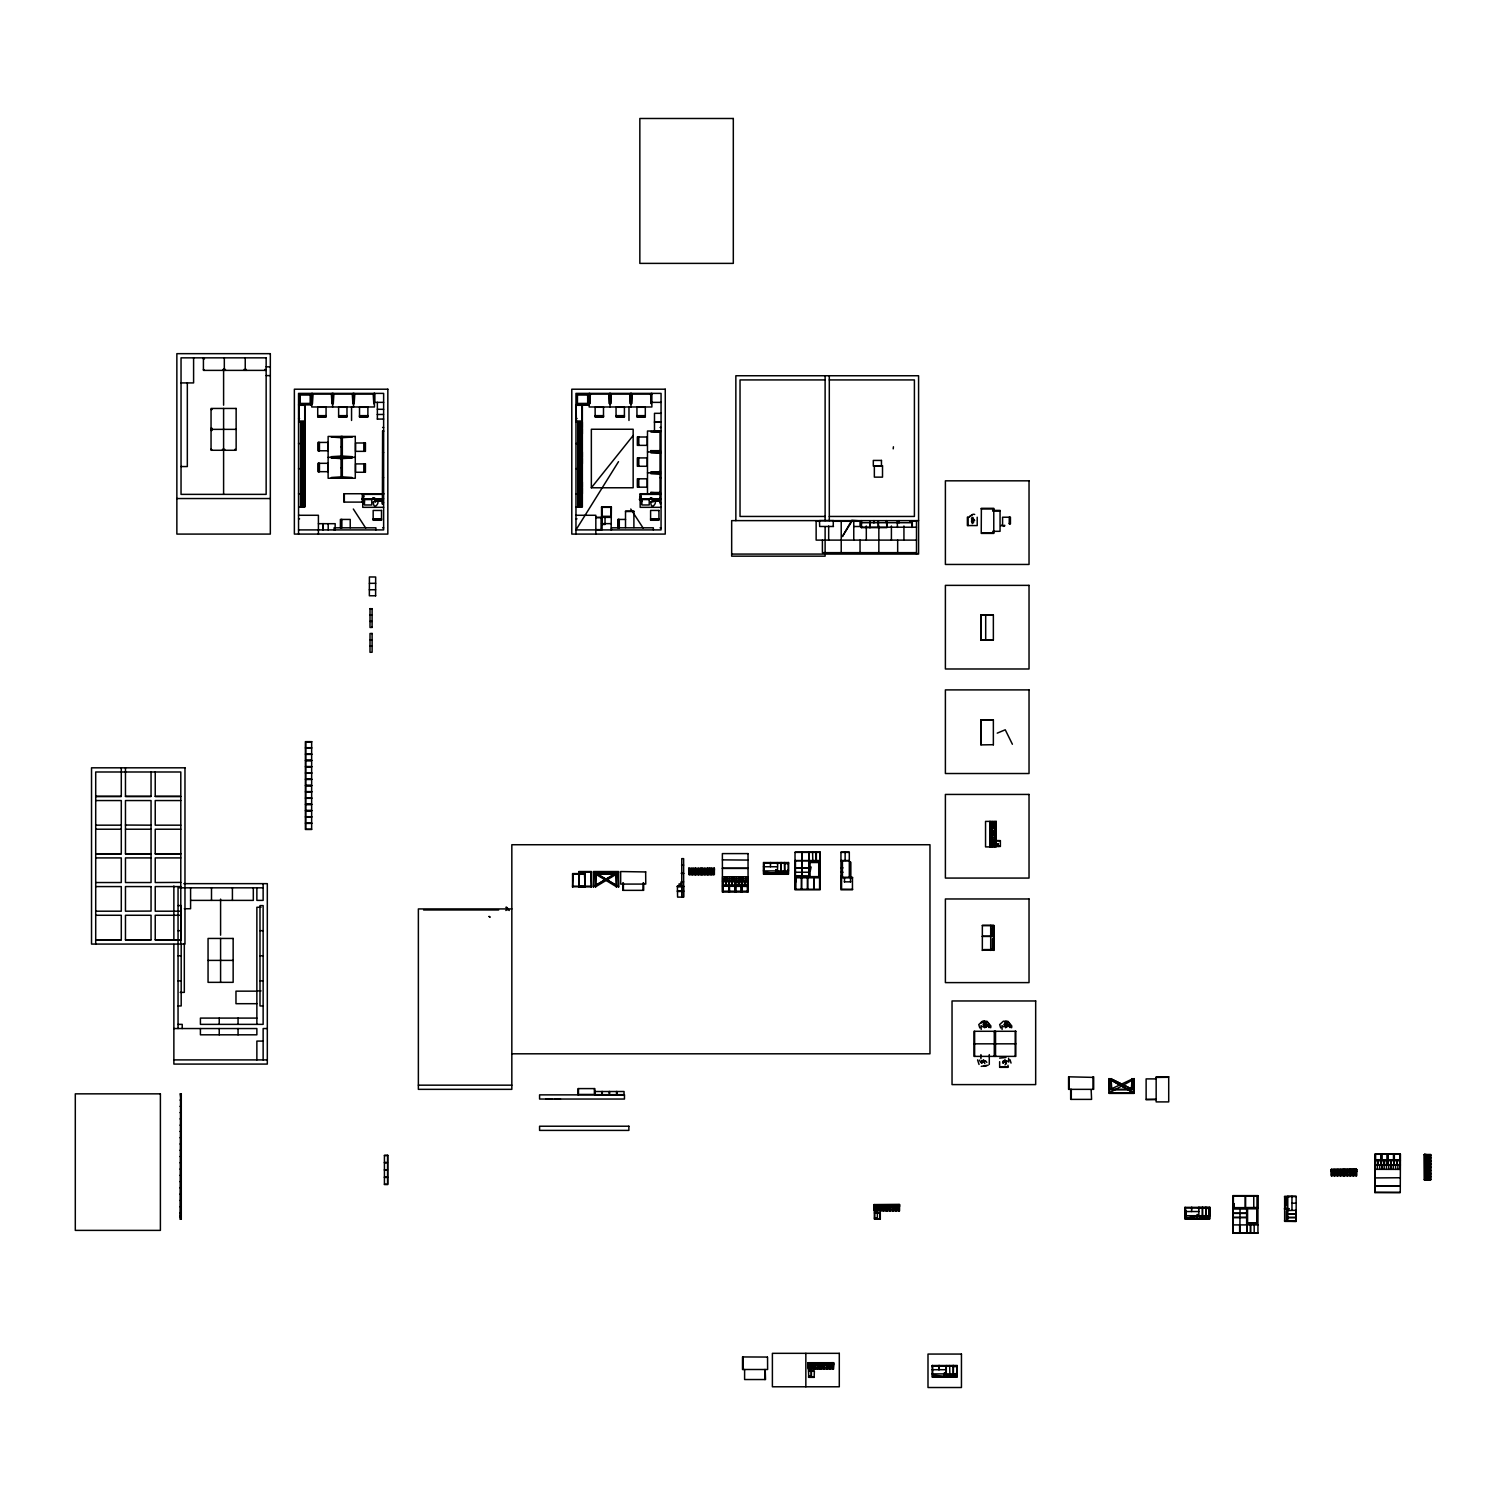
<?xml version="1.0" encoding="UTF-8"?>
<svg xmlns="http://www.w3.org/2000/svg" width="1506" height="1506" viewBox="0 0 1506 1506"><rect width="100%" height="100%" fill="white"/><g stroke="black" fill="none" stroke-linecap="round" stroke-linejoin="round"><path stroke-width="1.5" d="M1334.542 1175.508L1334.542 1169.447L1334.335 1175.715M688.731 868.341L688.863 874.61L714.371 874.61L714.371 868.322L688.731 868.341L688.731 870.223L714.315 870.43M714.371 870.223L714.315 868.341M899.327 1204.762L874.026 1204.762L899.534 1204.555L899.534 1206.438L874.195 1206.457L874.026 1204.574L899.534 1204.555L899.534 1210.824L874.026 1210.824L874.195 1204.574M1356.642 1169.447L1331.191 1169.654L1356.53 1169.447L1356.699 1171.329L1331.36 1171.329L1331.191 1169.447L1356.699 1169.447L1356.699 1175.715L1331.191 1175.715L1331.36 1169.447M1374.884 1192.545L1374.903 1154.085L1400.429 1154.123L1400.26 1192.601L1374.827 1192.545L1375.11 1165.155M1375.317 1164.74L1375.317 1160.354M1375.317 1159.94L1375.317 1154.085M1375.505 1164.533L1375.543 1154.085M1377.369 1169.353L1377.331 1165.155M1378.028 1164.533L1378.028 1160.561L1375.524 1160.542M1378.235 1164.533L1378.442 1160.354M1379.684 1169.353L1379.647 1165.173M1375.317 1159.714L1381.171 1159.733L1380.964 1154.085M1381.171 1160.354L1381.153 1164.552L1380.946 1160.561L1378.442 1160.561M1381.171 1159.733L1381.171 1154.085M1381.36 1164.552L1381.586 1160.354M1381.586 1154.085L1381.586 1159.733L1387.44 1159.752L1387.44 1154.104M1381.793 1159.733L1381.811 1154.085L1387.252 1154.311L1387.233 1159.752M1384.089 1164.552L1384.089 1160.561L1381.586 1160.561M1384.202 1169.353L1384.165 1165.173M1384.296 1164.552L1384.296 1160.373M1384.503 1164.552L1384.503 1160.373M1386.518 1169.371L1386.48 1165.173M1387.007 1164.552L1387.233 1160.373M1387.421 1164.759L1387.44 1160.373M1387.854 1164.759L1387.854 1160.373M1387.873 1154.104L1387.854 1159.959L1393.728 1159.752L1393.728 1154.123M1388.193 1164.552L1388.212 1160.373M1388.061 1159.752L1388.08 1154.104L1393.521 1154.311L1393.521 1159.752M1388.758 1169.371L1388.72 1165.192M1390.716 1164.571L1390.716 1160.58L1388.212 1160.58M1390.998 1169.371L1391.036 1165.192M1390.923 1164.571L1390.923 1160.373M1391.073 1169.371L1391.073 1165.192M1391.13 1164.571L1391.13 1160.392M1393.257 1169.371L1393.314 1165.192M1393.841 1164.571L1393.859 1160.392M1394.048 1164.571L1394.067 1160.392M1399.996 1159.771L1394.123 1159.771L1394.142 1154.123M1394.274 1164.571L1394.274 1160.392M1394.33 1159.771L1394.349 1154.123L1399.789 1154.33M1395.629 1169.39L1395.554 1165.192M1396.984 1164.571L1396.984 1160.392M1397.192 1164.571L1397.192 1160.392M1397.813 1169.39L1397.907 1165.211M1399.695 1164.59L1399.714 1160.599L1397.192 1160.599M1399.771 1159.771L1399.789 1154.123M1400.109 1165.211L1400.109 1169.39L1375.091 1169.334M1399.978 1164.797L1399.978 1160.392M1399.996 1154.123L1399.978 1159.978L1374.884 1159.921M1426.314 1154.65L1424.45 1154.481L1426.314 1154.65L1426.333 1179.819L1424.431 1179.989L1424.431 1154.481L1430.7 1154.481L1430.7 1179.989L1424.431 1179.989L1426.314 1179.819M298.659 507.164L300.541 507.183L300.541 421.812L298.659 421.586M582.351 404.888L582.351 506.957L576.083 507.164L577.965 507.183L577.965 421.812L576.101 421.586L582.351 421.605M692.214 874.384L692.214 868.529M984.83 1063.669L983.964 1060.732L981.724 1062.841L984.115 1061.278M1006.366 1063.669L1005.5 1060.732L1003.975 1062.464M977.563 1059.885L979.051 1064.46M990.722 1027.789L990.892 1025.963L987.032 1021.313L982.439 1021.219L978.768 1024.588L979.804 1027.939M1011.637 1027.789L1011.787 1025.963L1007.947 1021.313L1003.354 1021.219L999.664 1024.588L1000.699 1027.939M775.628 872.106L774.573 873.16L764.333 872.106M944.262 1375.091L943.208 1376.126L932.967 1375.091M1185.919 1210.692L1186.464 1217.921L1196.988 1216.923M1194.032 1217.13L1186.521 1217.733M377.046 500.105L378.27 500.425M380.397 499.71L379.964 501.31L375.126 500.011M382.148 501.686L382.468 500.463L373.394 498.034L373.055 499.239L382.204 501.479M654.47 500.105L655.694 500.425M657.84 499.71L657.407 501.31L652.55 500.011M659.572 501.686L659.892 500.463L650.818 498.034L650.479 499.239L659.628 501.479M375.559 502.157L374.768 499.314M652.983 502.157L652.192 499.314M645.622 871.955L620.66 871.541L620.66 884.078L645.754 884.078L645.66 871.673M767.552 1357.132L767.608 1369.5L742.514 1369.5L742.514 1356.944L767.345 1357.057M1068.94 1077.392L1069.204 1089.346M1093.337 1077.392L1068.582 1076.809L1068.582 1089.346L1093.676 1089.346L1093.676 1076.809M852.302 520.624L842.343 536.607L851.756 520.323L861.507 520.944M618.514 461.645L575.97 529.905L661.059 529.905L661.059 393.386L575.97 393.386L575.97 534.084M1109.753 1079.162L1133.886 1093.224M981.479 1063.123L983.907 1060.902M1003.015 1063.123L1005.424 1060.902L1006.385 1062.954L1005.029 1064.911M1111.786 1079.124L1131.872 1089.139L1111.71 1079.256M988.124 1022.932L984.435 1021.332L981.46 1022.047M1009.02 1022.932L1005.82 1021.275M1185.994 1210.184L1186.22 1217.827M591.35 487.775L591.35 429.248L633.16 429.248L633.16 487.775L591.35 487.775L633.16 435.516M765.199 1369.594L765.519 1379.534L744.604 1379.534L744.604 1369.5M987.258 1025.172L984.585 1027.732L988.331 1024.626L985.771 1026.659L987.842 1025.793L988.934 1027.563M1008.154 1025.172L1005.481 1027.732L1009.246 1024.626L1006.686 1026.659L1008.756 1025.793L1009.848 1027.563M981.027 1062.502L983.7 1059.942L981.197 1062.012M1002.563 1062.502L1005.236 1059.942L1002.732 1062.012M1003.26 1062.841L1005.424 1060.902L1006.385 1062.954L1004.784 1062.201M972.161 523.674L973.648 522.431M1286.18 1197.496L1286.595 1205.553M969.939 516.464L972.255 514.92L970.109 515.899M640.596 496.453L639.353 499.503L641.895 501.253M1146.33 1099.229L1156.006 1099.248M596.169 886.45L616.349 874.214M594.004 886.225L618.364 871.805M594.117 886.413L618.458 871.974M1109.489 1092.791L1133.943 1079.237M988.181 1065.213L981.253 1066.361M981.366 1022.988L984.435 1021.332M1111.579 1088.819L1131.928 1079.181M973.29 520.963L971.615 521.697L971.728 518.572L973.836 520.812L971.615 521.697L973.836 520.812L972.104 519.288M982.514 1060.996L980.444 1061.862L979.352 1060.092M997.236 733.14L1005.255 729.789L1012.39 744.246M774.988 872.84L764.784 872.708M364.17 496.058L361.835 498.957L364.471 501.253M983.851 1066.342L986.825 1065.627M1003.297 526.347L1004.596 526.14M1286.595 1197.176L1285.54 1207.436L1286.595 1208.471M1000.793 525.745L1004.822 525.33M1091.153 1089.836L1091.586 1099.38L1070.672 1099.38L1070.672 1089.346M203.423 358.88L204.458 358.88M266.148 366.824L270.327 366.824M203.423 369.346L204.458 370.382M266.148 370.382L203.423 370.382L203.423 357.844M266.148 375.615L270.327 375.615M825.119 379.926L740.03 379.926L740.03 516.445L825.119 516.445M829.298 379.926L914.406 379.926L914.406 516.445L829.298 516.445M181.04 382.919L193.596 382.919L193.596 357.844M311.723 394.007L374.448 394.007M589.147 394.007L651.872 394.007M588.093 394.421L577.024 394.421L577.024 404.888M383.635 402.366L374.655 402.366L374.655 393.386M652.079 402.366L661.059 402.366M299.6 404.248L310.669 404.248M577.024 404.248L588.093 404.888M576.083 404.606L576.384 421.605M298.546 404.888L311.723 404.888M575.97 404.888L589.147 404.888M298.659 405.302L304.927 405.302M576.083 405.302L582.351 405.302M211.047 409.5L212.101 409.5M377.366 409.274L383.635 409.331M661.059 413.322L654.489 413.322L654.489 431.017M377.253 414.508L383.522 414.432M317.71 415.656L326.068 415.656M338.624 415.656L346.982 415.656M359.52 415.656L367.878 415.656M595.134 415.656L603.492 415.656M616.048 415.656L624.406 415.656M636.944 415.656L645.302 415.656M317.71 416.277L326.068 416.277M338.624 416.277L346.982 416.277M359.52 416.277L367.878 416.277M595.134 416.277L603.492 416.277M616.048 416.277L624.406 416.277M636.944 416.277L645.302 416.277M317.71 416.484L326.068 416.484M338.624 416.484L346.982 416.484M359.52 416.484L367.878 416.484M595.134 416.484L603.492 416.484M616.048 416.484L624.406 416.484M636.944 416.484L645.302 416.484M298.546 418.48L299.581 418.48M575.97 418.48L577.005 418.48M377.309 419.101L383.635 419.045M298.659 421.191L304.927 421.191M576.083 421.191L582.351 421.191M304.927 421.605L298.96 421.605L298.96 404.888M304.927 422.019L298.659 421.812L300.541 421.812M582.351 422.019L576.101 421.812L577.965 421.812M654.489 421.981L660.758 421.981M304.927 422.226L304.927 427.666M582.351 422.226L582.351 427.666M654.489 422.169L661.059 422.169M300.88 423.111L304.927 423.073M578.304 423.073L582.351 423.111M300.88 424.108L304.927 424.165M578.304 424.165L582.351 424.108M300.88 425.163L304.927 425.2M578.304 425.163L582.351 425.2M300.88 426.198L304.927 426.254M578.304 426.198L582.351 426.254M300.88 427.252L304.927 427.29M578.304 427.252L582.351 427.29M382.599 427.459L383.635 427.459M660.042 427.459L661.059 427.459M211.047 428.306L212.101 428.306M300.88 428.137L304.927 428.344M578.304 428.137L582.351 428.344M304.927 428.513L304.927 433.935M582.351 428.513L582.351 433.935M211.047 429.361L236.141 429.361M300.88 429.379L304.927 429.342M578.304 429.342L582.351 429.379M211.047 430.396L212.101 430.396M300.88 430.434L304.927 430.396M578.304 430.396L582.351 430.434M654.489 430.829L660.758 430.829M300.974 430.998L303.271 430.998M383.635 431.017L382.599 431.017L382.392 504.19L383.013 498.298M578.398 430.998L580.695 430.998M661.059 431.017L647.486 431.017L647.486 493.742M300.88 431.431L304.927 431.469M382.599 431.224L383.635 431.224M578.304 431.431L582.351 431.469M660.437 431.638L650.611 431.638L660.437 432.278M300.88 432.486L304.927 432.523M578.304 432.486L582.351 432.523M300.974 433.295L303.271 433.295M578.398 433.295L580.695 433.295M300.88 433.521L304.927 433.559M578.304 433.521L582.351 433.559M300.748 434.575L304.927 434.575M578.172 434.575L582.351 434.575M300.88 434.782L304.927 434.782M578.304 434.782L582.351 434.782M300.88 437.286L304.927 437.286M578.304 437.286L582.351 437.286M300.748 437.493L304.927 437.493M341.071 437.681L331.245 437.06L352.159 437.06L342.333 437.681M578.172 437.493L582.351 437.493M300.974 437.907L303.271 437.907M578.398 437.907L580.695 437.907M300.88 440.223L304.927 440.223M578.304 440.223L582.351 440.223M300.748 440.43L304.927 440.43M578.172 440.43L582.351 440.43M300.748 440.844L304.927 440.844M578.172 440.844L582.351 440.844M300.88 441.051L304.927 441.051M578.304 441.051L582.351 441.051M298.546 443.555L299.581 443.555M300.88 443.555L304.927 443.555M575.97 443.555L577.005 443.555M578.304 443.555L582.351 443.555M300.748 443.762L304.927 443.762M578.172 443.762L582.351 443.762M300.974 444.797L303.271 444.797M578.398 444.797L580.695 444.797M300.88 446.491L304.927 446.491M578.304 446.491L582.351 446.491M300.748 446.698L304.927 446.698M341.071 446.887L342.333 446.887M578.172 446.698L582.351 446.698M893.416 446.774L893.209 448.863M300.748 447.113L304.927 447.113M578.172 447.113L582.351 447.113M300.88 447.32L304.927 447.32M578.304 447.32L582.351 447.32M211.047 449.221L212.101 450.275M660.437 450.671L650.611 450.671L660.437 451.292M300.88 451.273L304.927 451.273M578.304 451.273L582.351 451.273M300.748 451.499L304.927 451.48M578.172 451.499L582.351 451.48M300.748 451.706L304.927 451.838M578.172 451.706L582.351 451.838M304.927 452.045L304.927 457.485M582.351 452.045L582.351 457.485M647.486 451.932L660.437 451.932M382.599 452.553L383.635 452.553M661.059 452.553L650.611 452.553L660.437 453.174M300.88 452.892L304.927 452.93M578.304 452.93L582.351 452.892M300.88 453.965L304.927 453.927M578.304 453.965L582.351 453.927M300.88 455.019L304.927 454.981M578.304 454.981L582.351 455.019M300.88 456.054L304.927 456.017M341.071 456.092L331.245 456.713L352.159 456.713L342.333 456.092M578.304 456.054L582.351 456.017M300.88 457.071L304.927 457.109M578.304 457.071L582.351 457.109M328.12 457.335L355.284 457.335M300.88 458.163L304.927 457.937M578.304 458.163L582.351 457.937M301.012 458.483L303.233 458.483M304.927 458.313L304.927 463.754M578.436 458.483L580.657 458.483M582.351 458.313L582.351 463.754M300.974 458.521L303.271 458.521M341.071 458.596L331.245 457.975L352.159 457.975L342.333 458.596M578.398 458.521L580.695 458.521M300.88 459.198L304.927 459.161M578.304 459.198L582.351 459.161M300.88 460.252L304.927 460.196M578.304 460.196L582.351 460.252M300.974 460.817L303.271 460.817M578.398 460.817L580.695 460.817M300.88 461.288L304.927 461.25M578.304 461.288L582.351 461.25M300.88 462.286L304.927 462.342M578.304 462.342L582.351 462.286M300.974 463.114L303.271 463.114M578.398 463.114L580.695 463.114M300.88 463.34L304.927 463.377M578.304 463.377L582.351 463.34M300.748 464.375L304.927 464.375M578.172 464.375L582.351 464.375M300.88 464.601L304.927 464.601M578.304 464.601L582.351 464.601M181.04 466.559L187.328 466.559L187.328 382.919M300.88 467.105L304.927 467.105M578.304 467.105L582.351 467.105M300.748 467.312L304.927 467.312M578.172 467.312L582.351 467.312M300.974 467.726L303.271 467.726M341.071 467.801L342.333 467.801M578.398 467.726L580.695 467.726M298.546 468.648L299.581 468.648M575.97 468.648L577.005 468.648M300.88 470.023L304.927 470.023M578.304 470.023L582.351 470.023M300.748 470.23L304.927 470.23M578.172 470.23L582.351 470.23M300.748 470.663L304.927 470.663M578.172 470.663L582.351 470.663M300.88 470.87L304.927 470.87M578.304 470.87L582.351 470.87M660.437 471.585L650.611 472.206L660.437 472.206M647.486 472.828L660.437 472.828M300.88 473.373L304.927 473.373M578.304 473.373L582.351 473.373M660.437 473.468L650.611 473.468L660.437 474.089M300.748 473.581L304.927 473.788M578.172 473.581L582.351 473.581M300.974 474.616L303.271 474.616M578.398 474.616L580.695 474.616M300.88 476.31L304.927 476.31M578.304 476.31L582.351 476.31M300.748 476.517L304.927 476.517M578.172 476.517L582.351 476.517M300.748 476.931L304.927 476.931M341.071 476.988L331.245 477.628L352.159 477.628L342.333 476.988M578.172 476.931L582.351 476.931M300.88 477.138L304.927 477.138M578.304 477.138L582.351 477.138M382.599 477.647L383.635 477.647M660.042 477.647L661.059 477.647M301.012 479.172L303.233 479.172M578.436 479.172L580.657 479.172M300.974 479.209L303.271 479.209M578.398 479.209L580.695 479.209M300.88 481.092L304.927 481.092M578.304 481.092L582.351 481.092M300.748 481.318L304.927 481.299M578.172 481.318L582.351 481.299M300.748 481.449L304.927 481.525M578.172 481.449L582.351 481.525M300.88 481.864L304.927 481.864M578.304 481.864L582.351 481.864M304.927 482.089L304.927 487.511M582.351 482.089L582.351 487.511M300.88 482.955L304.927 482.918M578.304 482.918L582.351 482.955M301.012 483.915L303.233 483.915M578.436 483.915L580.657 483.915M300.88 484.01L304.927 483.972M578.304 484.01L582.351 483.972M300.88 485.007L304.927 485.045M578.304 485.045L582.351 485.007M304.927 486.099L300.88 486.061L303.271 486.25M582.351 486.061L578.304 486.099L580.695 486.25M300.88 487.097L304.927 487.135M578.304 487.135L582.351 487.097M300.88 487.982L304.927 487.982M578.304 487.982L582.351 487.982M300.88 488.189L304.927 488.189L304.927 493.799M578.304 488.189L582.351 488.189L582.351 493.799M300.974 488.546L303.271 488.546M578.398 488.546L580.695 488.546M300.88 489.186L304.927 489.224M578.304 489.224L582.351 489.186M300.88 490.241L304.927 490.278M578.304 490.278L582.351 490.241M300.88 491.333L304.927 491.276M578.304 491.276L582.351 491.333M300.88 492.368L304.927 492.33M578.304 492.368L582.351 492.33M660.437 492.481L650.611 492.481L660.437 493.121M300.974 493.159L303.271 493.159M578.398 493.159L580.695 493.159M300.88 493.366L304.927 493.422M382.599 493.535L383.635 493.535M578.304 493.422L582.351 493.366M298.546 493.742L299.581 493.742M383.635 493.742L343.914 493.742L343.914 502.1L362.739 502.1M575.97 493.742L577.005 493.742M661.059 493.742L640.163 493.742L640.163 507.334L661.059 507.334M300.88 494.25L304.927 494.25M578.304 494.25L582.351 494.25M300.748 494.42L304.927 494.42M362.739 494.363L383.635 494.363M578.172 494.42L582.351 494.42M640.163 494.363L661.059 494.363M300.88 494.627L304.927 494.627M578.304 494.627L582.351 494.627M300.974 495.455L303.271 495.455M578.398 495.455L580.695 495.455M300.748 497.338L304.927 497.131M578.172 497.338L582.351 497.338L578.304 497.545M300.88 497.545L304.927 497.545M300.974 497.752L303.271 497.752M578.398 497.752L580.695 497.752M176.861 498.542L270.327 498.542M362.739 498.75L383.635 498.75M640.163 498.75L661.059 498.75M364.471 499.559L371.794 499.559M641.895 499.559L649.218 499.559M300.88 500.067L304.927 500.067M578.304 500.067L582.351 500.067M300.748 500.274L304.927 500.274M578.172 500.274L582.351 500.274M300.748 500.689L304.927 500.689M578.172 500.689L582.351 500.689M300.88 500.896L304.927 500.896M578.304 500.896L582.351 500.896M300.974 502.345L303.271 502.345M578.398 502.345L580.695 502.345M382.599 502.722L383.635 502.722M660.042 502.722L661.059 502.722M300.748 503.625L304.927 503.399M578.172 503.625L582.351 503.625M300.88 503.832L304.927 503.832M578.304 503.832L582.351 503.832M660.437 504.19L659.816 498.298M301.012 504.604L303.233 504.604M578.436 504.604L580.657 504.604M300.974 504.642L303.271 504.642M578.398 504.642L580.695 504.642M300.88 506.336L304.927 506.336M578.304 506.336L582.351 506.336M300.748 506.543L304.927 506.543M578.172 506.543L582.351 506.543M383.635 507.334L362.739 507.334L362.739 493.742M601.553 507.334L611.38 507.334M981.234 508.313L993.772 508.313L993.772 533.406L981.234 533.406L981.366 508.727M981.234 508.934L993.772 508.934M992.642 510.402L1000.059 510.402L1000.059 531.317L992.642 531.317M992.642 511.023L1000.059 511.023M625.517 511.513L633.894 511.513M298.546 515.278L318.406 515.278L318.406 534.084M575.97 515.278L595.83 515.278L595.83 534.084M595.83 517.367L611.38 517.367M969.469 517.217L967.379 517.217L967.379 525.575L977.206 525.575L977.206 517.217M595.83 517.631L601.553 517.631M298.565 518.836L299.581 518.836M373.168 518.798L381.526 518.798M575.989 518.836L577.005 518.836M650.592 518.798L658.95 518.798M373.168 519.645L381.526 519.419M625.555 519.438L617.818 519.438L617.818 527.797M650.592 519.645L658.95 519.419M833.477 520.605L819.471 520.605L819.678 526.479L833.477 526.479M918.585 520.624L731.671 520.624L731.671 556.166L825.119 556.166L825.119 527.326M909.605 520.944L916.495 520.944M820.318 521.283L816.139 521.283L816.139 540.108L916.495 540.108M832.856 521.283L860.039 521.283L860.039 526.516L853.77 526.516M861.263 522.714L911.864 522.714M1009.265 523.41L1010.432 523.9L1010.432 517.217L1002.582 517.217L1002.582 523.9M318.406 523.693L335.198 523.693L335.066 529.98M601.553 523.636L611.38 523.636M861.3 527.213L916.495 527.213M382.599 527.815L383.635 527.815M660.042 527.815L661.059 527.815M595.83 529.641L601.553 529.641M298.546 529.905L383.635 529.905L383.635 393.386L298.546 393.386L298.546 534.084M993.772 532.766L981.856 532.973M916.495 552.646L822.408 552.646L822.408 540.108M731.671 554.076L918.585 554.076L918.585 375.747L735.85 375.747L735.85 520.624M369.403 583.349L375.672 583.293M369.29 589.768L375.559 589.712M375.672 595.774L369.346 595.774L369.403 576.949L375.672 577.005L375.615 595.83M370.024 608.688L372.114 608.744M370.024 615.013L372.114 614.956M980.82 615.145L993.358 615.145M369.987 621.376L372.076 621.432M372.114 627.362L370.005 627.494L370.024 608.612M370.024 639.768L372.114 639.824M980.82 639.824L993.358 639.824M369.987 646.243L372.076 646.243M993.358 720.019L981.027 720.019L981.027 744.698M311.648 741.856L305.793 741.856L305.793 747.71L311.648 747.71L305.379 747.917M993.358 744.698L980.82 744.905L980.82 719.812L993.358 719.812L993.358 744.905M311.648 748.124L305.793 748.124L305.793 753.979L311.648 753.979M305.379 754.186L311.648 754.186M311.648 754.393L305.793 754.393L305.793 760.248L311.648 760.248M305.379 760.474L311.648 760.474M311.648 760.681L305.793 760.681L305.793 766.535L311.648 766.535M305.379 766.742L311.648 766.742M311.648 766.949L305.793 766.949L305.793 772.804L311.648 772.804M305.379 773.011L311.648 773.011M311.648 773.218L305.793 773.218L305.793 779.073L311.648 779.073M305.379 779.28L311.648 779.28M311.648 779.487L305.793 779.487L305.793 785.341L311.648 785.341M305.379 785.548L311.648 785.548M311.648 785.755L305.793 785.755L305.793 791.61L311.648 791.61M305.379 791.817L311.648 791.817M311.648 792.043L305.793 792.043L305.793 797.898L311.648 797.898M95.706 796.373L121.289 796.373M125.469 796.373L151.052 796.373M155.231 796.373L180.795 796.373M95.706 796.486L121.289 796.486L121.289 767.684M180.795 796.486L155.231 796.486L155.231 771.994M305.379 798.105L311.648 798.105M311.648 798.312L305.793 798.312L305.793 804.166L311.648 804.166M95.706 800.552L121.289 800.552L121.289 853.846L95.706 853.846M180.795 800.552L155.231 800.552L155.231 825.175L180.795 825.175M305.379 804.373L311.648 804.373M311.648 804.581L305.793 804.581L305.793 810.435L311.648 810.435M305.379 810.642L311.648 810.642M311.648 810.849L305.793 810.849L305.793 816.704L311.648 816.704M305.379 816.911L311.648 816.911M311.648 817.118L305.793 817.118L305.793 822.973L311.648 822.973M989.931 821.805L996.2 821.805M989.931 821.862L996.2 821.862M305.379 823.18L311.648 823.18M311.648 823.405L305.793 823.405L305.793 829.26L311.648 829.26M989.95 823.876L994.544 823.876M990.139 824.591L996.2 824.591M989.931 824.799L996.2 824.799M95.706 825.175L121.289 825.175M125.469 825.043L151.052 825.175M990.139 825.006L996.2 825.006M996.2 827.509L989.931 827.716L996.2 827.924M990.139 828.131L996.2 828.281M989.95 828.488L994.544 828.488M95.706 829.222L121.289 829.222M125.469 829.222L151.052 829.222M180.795 829.222L155.231 829.222L155.231 853.846L180.795 853.846M989.931 830.86L996.2 830.653M990.139 831.067L996.2 831.067M990.139 833.571L996.2 833.722M989.931 833.778L996.2 833.929M990.139 834.343L996.2 834.343M989.931 834.55L996.2 834.55L990.139 834.757M989.95 835.378L994.544 835.378M989.931 837.487L996.2 837.487M989.95 837.675L996.2 837.694M989.95 839.971L994.544 839.971M990.139 840.197L996.2 840.197M989.931 840.404L1000.379 840.612L1000.379 846.466L989.931 846.466M990.139 840.819L1000.379 840.819M989.95 842.287L994.544 842.287M990.139 843.341L996.2 843.341M989.931 843.548L998.29 843.755M989.95 844.584L994.544 844.584M992.228 846.259L1000.379 846.259M795.243 852.377L820.111 852.377M840.95 852.377L849.309 852.377M95.706 853.733L121.289 853.733M125.469 853.733L151.052 853.733M155.231 853.733L180.795 853.733M151.052 853.846L125.469 853.846L125.469 800.552L151.052 800.552L151.052 882.535L125.469 882.535L125.469 857.912L151.052 857.912M95.706 857.912L121.289 857.912L121.289 882.535L95.706 882.535M180.795 857.912L155.231 857.912L155.231 882.535L180.795 882.403M722.428 859.87L748.03 860.077M795.017 860.528L820.111 860.528M840.95 860.528L849.309 860.528M795.243 860.735L819.904 860.735M840.95 860.735L849.309 860.735M809.324 861.884L819.151 861.884L819.151 877.264M850.551 862.204L850.551 876.944M787.563 862.75L777.736 862.75L777.454 870.92M775.778 863.183L764.069 863.183L763.975 874.271L775.778 874.271L775.778 869.715M776.211 863.183L787.92 863.183M784.362 863.597L788.542 863.597M681.54 865.122L683.63 865.122M763.448 866.741L777.454 866.741M795.243 867.851L809.042 867.851M840.95 867.851L843.04 867.851L840.95 868.058M722.428 868.228L748.03 868.228M795.243 868.058L809.042 868.058M722.428 868.435L748.03 868.435M688.882 870.637L714.183 870.637M688.731 870.845L714.315 870.845M763.448 870.92L788.542 870.92M578.85 872.162L591.387 872.162M593.477 872.162L618.571 872.162M777.736 872.162L787.563 872.162M795.243 872.238L809.042 872.238M840.95 872.238L843.04 872.238M683.63 873.273L681.126 873.273L683.63 873.48M572.581 874.214L585.119 874.214M595.567 874.214L616.481 874.214M689.503 874.384L695.151 874.384M695.565 874.384L701.212 874.384M702.041 874.384L707.839 874.384M708.253 874.384L713.9 874.384M795.017 877.264L820.111 877.264M840.95 877.264L852.452 877.264L852.452 889.801L840.95 889.801L840.95 852.17L849.309 852.17L849.309 877.264M852.66 877.772L841.572 877.885L841.572 889.18L852.66 889.274M722.598 878.902L747.898 878.902M722.579 880.991L748.087 880.991M722.579 881.405L747.673 881.405L747.673 885.792M734.909 881.612L722.993 881.612L723.219 885.792L722.993 881.405L722.993 885.792M747.955 881.612L735.7 881.612L735.907 885.792M683.63 881.838L681.333 881.838L681.296 886.017M844.226 881.857L850.777 881.857M183.788 883.645L267.315 883.645L267.315 1064.083L173.868 1064.083L173.868 944.413M681.333 883.928L679.037 883.928L679.037 886.017M723.219 884.944L725.723 884.944M726.137 884.944L728.64 884.944M729.28 884.944L731.784 884.944M732.198 884.944L734.702 884.944M735.907 884.944L738.411 884.944M738.825 884.944L741.329 884.944M741.969 884.944L744.472 884.944M744.886 884.944L747.409 884.944M722.579 885.792L748.087 885.792M573.202 886.13L585.119 886.601L573.202 886.752M683.649 886.017L677.38 886.017L677.587 897.105L683.649 897.105L683.63 858.627L681.747 858.627L681.747 897.105M579.471 886.168L590.766 886.168M677.38 886.432L683.442 886.432M722.579 886.206L747.673 886.432M95.706 886.582L121.289 886.582L121.289 911.205L95.706 911.205M180.795 886.582L155.231 886.582L155.231 911.205L180.795 911.205M677.38 886.658L683.649 886.658M579.471 886.789L591.387 886.865M263.136 887.825L178.047 887.825L178.047 1028.542M795.545 889.274L819.584 889.274L819.584 877.772L795.545 877.772L795.545 889.274L795.657 877.885M677.38 890.837L683.649 890.837M677.38 891.458L683.649 891.458M723.2 891.194L728.64 891.194M729.488 891.194L734.909 891.194M735.756 891.194L741.197 891.194M742.025 891.194L747.465 891.194M190.584 900.381L253.309 900.381L253.309 887.825M178.047 905.595L181.191 905.595L181.191 939.819M261.046 907.271L256.867 907.271L256.867 1024.362M505.865 907.252L507.654 908.287L506.6 907.252M184.316 908.739L190.584 908.739L190.584 887.825M511.833 908.927L418.367 908.927L418.367 1089.346L511.833 1089.346L511.833 844.734L929.974 844.734L929.974 1053.805L511.833 1053.805M423.6 909.963L498.655 909.963M95.706 915.272L121.289 915.272L121.289 939.895L95.706 939.895L121.289 939.763M180.795 915.272L155.231 915.272L155.231 939.895L180.795 939.895L155.231 939.763M982.345 925.569L993.847 925.569M993.847 926.397L993.847 949.307M178.047 930.689L181.191 930.689M259.992 930.689L263.136 930.689M991.946 935.941L992.586 926.529L991.946 936.148M982.345 936.224L993.847 936.224M982.345 936.45L993.847 936.45M125.469 939.763L151.052 939.763L151.052 915.272L125.469 915.272L125.469 939.895L151.052 939.895M983.7 949.571L992.943 949.571L992.943 938.294M982.345 950.248L993.847 950.248M178.047 955.783L181.191 955.783M259.992 955.783L263.136 955.783M208.054 960.395L233.148 960.395M178.047 980.877L181.191 980.877M259.992 980.877L263.136 980.877M256.867 990.91L261.046 990.91M256.867 991.155L235.971 991.155L235.971 1003.693L256.867 1003.693M180.136 992.379L184.316 992.379L184.316 943.584M178.047 1005.952L181.191 1005.952L181.191 943.584M263.136 1005.952L259.992 1005.952L259.992 905.595L263.136 905.595L263.136 1024.362L200.411 1024.362L200.411 1018.094L256.867 1018.094M178.047 1024.362L182.226 1024.362L182.226 1028.542M173.868 1028.542L256.867 1028.542L256.867 1034.81L200.411 1034.81L200.411 1028.542M267.315 1028.542L263.136 1028.542L263.136 1059.904M994.28 1031.911L995.541 1031.911M263.136 1041.079L256.867 1041.079L256.867 1059.904M974.005 1043.827L1015.816 1043.827M994.28 1055.744L995.541 1055.744M1005.914 1057.513L999.645 1058.134M173.868 1059.904L267.315 1059.904M999.645 1066.719L1008.003 1066.719M1156.156 1077.43L1168.185 1077.298M1156.156 1078.898L1146.122 1078.898L1146.122 1099.794L1155.591 1099.606M418.367 1085.167L511.833 1085.167M1111.108 1089.252L1132.004 1089.252M594.776 1091.511L624.049 1091.511L624.049 1094.862M1109.018 1092.772L1134.093 1092.772M624.049 1094.655L616.952 1094.655L616.952 1091.511M180.023 1100.077L181.078 1100.077M180.023 1106.364L181.078 1106.364M180.023 1112.633L181.078 1112.633M180.023 1118.902L181.078 1118.902M180.023 1125.17L181.078 1125.17M180.023 1131.439L181.078 1131.439M180.023 1137.727L181.078 1137.727M180.023 1143.995L181.078 1143.995M180.023 1150.264L181.078 1150.264M1424.431 1154.895L1430.7 1154.97M1424.638 1155.121L1430.7 1155.121M384.425 1155.61L387.55 1155.61L387.55 1162.406L384.425 1162.406M180.023 1156.533L181.078 1156.533M1426.747 1157.003L1429.043 1157.003M1426.653 1157.681L1430.7 1157.681M1426.521 1157.888L1430.7 1157.888M1426.747 1159.281L1429.043 1159.281M1426.653 1160.618L1430.7 1160.618M1426.521 1160.825L1430.7 1160.825M1426.521 1161.032L1430.7 1161.239M1426.747 1161.559L1429.043 1161.559M180.023 1162.801L181.078 1162.801M384.425 1162.82L387.55 1162.82L387.55 1169.729L384.425 1169.729M1426.653 1163.743L1430.7 1163.743L1426.521 1163.95M1426.653 1164.157L1430.7 1164.157M1426.747 1166.115L1429.043 1166.115M1426.521 1166.886L1430.7 1166.83L1426.653 1167.037M1426.653 1167.451L1430.7 1167.451M1426.521 1167.658L1430.7 1167.658M1426.747 1168.392L1429.043 1168.392M180.023 1169.089L181.078 1169.089M384.425 1170.143L387.55 1170.143L387.55 1184.243L384.425 1184.243M1426.653 1170.369L1430.7 1170.369M1426.521 1170.576L1430.7 1170.576L1426.653 1170.802M1331.36 1171.555L1356.53 1171.555M1331.36 1171.969L1356.53 1171.969M1426.784 1172.892L1429.006 1172.892M1426.747 1172.948L1429.043 1172.948M1426.521 1173.513L1430.7 1173.306M1426.521 1173.72L1430.7 1173.72M1331.417 1174.059L1356.454 1174.059M1426.653 1173.927L1430.7 1173.927M180.023 1175.358L181.078 1175.358M1426.747 1175.226L1429.043 1175.226M1426.521 1176.638L1430.7 1176.431M1426.653 1176.864L1430.7 1176.864M384.425 1177.033L387.55 1177.033M384.425 1177.447L387.55 1177.447M1426.747 1177.504L1429.043 1177.504M1424.638 1179.367L1430.7 1179.367M1424.431 1179.575L1430.7 1179.575M180.023 1181.626L181.078 1181.626M180.023 1187.895L181.078 1187.895M180.023 1194.164L181.078 1194.164M1245.18 1196.159L1233.376 1196.159L1233.376 1207.643L1245.18 1207.643L1245.18 1196.253M1287.781 1196.517L1296.158 1196.517M1284.449 1196.818L1289.004 1196.931M180.023 1200.451L181.078 1200.451M1291.96 1203.294L1296.158 1203.087M1234.261 1203.576L1233.734 1207.548M1234.186 1203.991L1233.941 1208.17M180.023 1206.72L181.078 1206.72M874.195 1206.664L899.364 1206.664M874.195 1207.078L899.364 1207.078M1199.096 1207.548L1208.923 1207.548L1208.923 1216.961L1199.096 1216.961M1197.138 1207.981L1185.429 1207.981L1185.335 1219.069L1197.138 1219.069L1197.138 1214.514M1197.552 1207.981L1209.262 1207.981L1209.374 1219.069L1197.552 1219.069L1197.552 1214.514M1232.849 1208.17L1257.943 1208.17M1205.704 1208.414L1209.902 1208.414M1284.449 1208.64L1289.004 1208.64M1256.55 1208.81L1247.57 1208.81L1247.57 1222.91L1256.55 1222.91M874.252 1209.167L899.289 1209.167M1233.056 1209.017L1246.855 1209.017M1284.449 1209.054L1289.004 1209.054M1287.781 1210.523L1296.158 1210.316M1286.557 1210.805L1286.557 1220.218M1184.808 1211.539L1198.814 1211.539M877.377 1212.085L874.44 1211.878L874.44 1219.182L880.295 1219.182L880.295 1212.914L874.44 1212.914M180.023 1212.989L181.078 1212.989M874.647 1213.121L880.088 1213.121L880.088 1219.182M1233.056 1213.196L1246.855 1213.196M1233.056 1213.403L1246.855 1213.403M180.023 1215.398L180.023 1216.848M1184.808 1215.718L1209.902 1215.718M1233.056 1217.375L1246.855 1217.375M1287.781 1217.413L1296.158 1217.413M1233.056 1217.582L1246.855 1217.582M1287.781 1217.62L1296.158 1217.62M874.666 1217.94L877.377 1217.94M874.44 1218.147L877.377 1218.147L877.377 1211.878M874.647 1218.975L880.088 1218.975M1284.449 1220.858L1295.518 1220.764M1296.158 1221.385L1284.656 1221.385L1284.656 1196.291L1296.158 1196.291L1296.158 1221.385L1287.781 1221.178L1287.781 1196.291M1247.363 1223.23L1256.757 1223.23L1256.757 1208.49M1247.137 1223.55L1256.964 1223.55L1256.964 1208.17M1232.849 1224.905L1257.943 1224.905M1257.943 1233.056L1233.056 1233.056L1233.056 1208.17M808.251 1364.831L833.59 1364.605L833.42 1362.723L808.082 1362.93L833.59 1362.723L833.59 1368.992L808.082 1368.992L808.082 1362.723L833.59 1362.723L833.364 1367.335L808.308 1367.335L808.308 1362.742L808.157 1364.605M808.308 1365.038L810.586 1365.038L810.623 1367.297L810.586 1365.038M833.364 1365.038L831.086 1365.038L831.086 1367.335M808.251 1365.245L833.42 1365.245M932.082 1365.528L957.176 1365.528L957.176 1377.03L932.082 1377.03L932.289 1365.528M946.37 1365.716L956.197 1365.716M944.413 1366.149L932.703 1366.149L932.703 1377.03M944.846 1366.149L956.555 1366.149M957.176 1366.582L952.997 1366.582L952.997 1365.528M932.289 1366.996L932.496 1365.528M932.082 1369.707L946.088 1369.707M811.433 1370.253L808.515 1370.027L808.722 1377.35M808.515 1371.081L814.37 1371.081L814.144 1377.35M808.722 1371.288L814.144 1371.288M932.082 1373.886L957.176 1373.886M946.37 1375.129L956.197 1375.129M808.722 1376.108L811.433 1376.108M808.515 1376.315L811.433 1376.315L811.433 1370.027M808.722 1377.143L814.144 1377.143M808.515 1377.35L814.37 1377.35M1375.524 1154.274L1380.983 1154.293M1374.884 1160.354L1400.411 1160.411M1384.503 1160.561L1387.026 1160.58M1391.13 1160.58L1393.652 1160.58M1394.274 1160.58L1396.777 1160.599M1374.884 1164.74L1400.392 1164.797M1374.884 1165.155L1400.392 1165.211M1375.016 1177.918L1400.203 1177.748M1374.997 1186.069L1400.185 1186.126L1374.997 1186.276M1374.997 1192.338L1400.166 1192.394M576.101 506.957L577.965 506.957M300.541 506.957L298.659 506.957L304.927 506.957L305.134 404.248M983.531 1026.847L986.543 1026.885M1003.278 1060.77L1006.29 1060.808M981.743 1060.77L984.755 1060.808M972.857 514.243L974.683 514.412M650.761 498.222L659.854 500.67M373.337 498.222L382.43 500.67M1001.791 524.916L1004.107 525.914M1109.64 1079.331L1133.999 1093.055M618.42 886.507L594.079 872.068L593.477 887.222L593.477 871.541L618.571 871.541L618.571 887.222L617.949 872.162M593.966 872.256L618.307 886.676M596.131 874.44L616.312 886.676M971.445 518.346L973.554 519.739M650.441 497.677L651.533 498.467M373.017 497.677L374.109 498.467M972.067 517.876L974.627 520.549L972.556 518.064M1003.617 1026.753L1001.979 1025.624L1002.111 1029.426M982.703 1026.753L981.065 1025.624L981.197 1029.426M1007.119 1060.921L1008.756 1062.05L1008.606 1058.247M985.583 1060.921L986.825 1062.408M1011.053 1063.085L1010.018 1059.735M630.75 509.009L643.1 528.004M353.326 509.009L365.676 528.004M743.06 1357.075L743.155 1369.5M972.688 517.292L973.573 519.363M1009.491 1023.892L1010.62 1027.506M988.595 1023.892L989.706 1027.506M1424.431 1154.481L1424.638 1179.989L1424.638 1154.688M981.027 639.824L981.027 614.937M1430.493 1154.97L1430.493 1160.618M1430.493 1161.032L1430.493 1166.83M1430.493 1167.658L1430.493 1173.306M1430.493 1173.72L1430.493 1179.367M1429.043 1179.782L1429.043 1154.726L1429.006 1179.725M1426.954 1154.65L1426.954 1179.819M1426.54 1154.65L1426.54 1179.819M1356.285 1169.447L1356.285 1175.715M1356.228 1169.447L1356.078 1175.715M1354.176 1169.447L1354.176 1174.059M1353.499 1169.654L1353.499 1175.715M1353.292 1169.447L1353.292 1175.715M1353.085 1169.654L1353.085 1175.715M1351.899 1169.447L1351.899 1174.059M1350.637 1175.508L1350.374 1169.447M1350.167 1169.447L1350.167 1175.715M1349.677 1169.503L1349.96 1175.715M1349.64 1169.447L1349.64 1174.059M1347.23 1169.447L1347.437 1175.715M1347.023 1169.654L1347.023 1175.715M1345.084 1169.447L1345.084 1174.059M1344.312 1169.447L1344.519 1175.715M1344.161 1169.654L1344.161 1175.715M1343.747 1169.654L1343.747 1175.715L1343.54 1169.447M1343.314 1169.654L1343.314 1175.715M1342.806 1169.447L1342.806 1174.059M1340.811 1175.715L1340.604 1169.447L1340.396 1175.715M1338.25 1169.447L1338.25 1174.059M1338.1 1175.508L1337.893 1169.654M1337.46 1169.447L1337.46 1175.715M1337.253 1169.654L1337.253 1175.715M1335.973 1169.447L1335.973 1174.059M1334.749 1169.654L1334.749 1175.715M1333.695 1169.447L1333.695 1174.059M1331.831 1169.654L1331.831 1175.715M1331.624 1169.447L1331.605 1175.715M1295.951 1210.598L1295.951 1220.425M1291.96 1196.291L1291.96 1210.316M1286.557 1210.598L1286.557 1220.425M1257.416 1207.643L1257.416 1196.159L1245.613 1196.253L1245.613 1207.548L1257.322 1207.548L1257.322 1196.253M1254.178 1224.905L1254.178 1233.056M1253.764 1195.632L1253.764 1208.17M1250.62 1224.905L1250.62 1233.056M1250.413 1224.905L1250.413 1233.056M1247.137 1208.17L1247.062 1233.056M1246.855 1208.17L1246.855 1233.263M1246.648 1208.17L1246.648 1224.698M1240.059 1208.17L1239.852 1233.056M1239.645 1224.905L1239.645 1233.056M1233.263 1208.17L1233.263 1224.698M1209.676 1207.36L1209.676 1215.718M1208.716 1216.961L1199.303 1216.961M1206.137 1207.36L1206.137 1215.718M1205.704 1207.36L1205.93 1215.718M1202.579 1207.36L1202.579 1215.718M1202.372 1207.36L1202.372 1215.718M1199.021 1207.36L1198.814 1215.718M1198.607 1207.36L1198.607 1208.829M1191.905 1207.36L1192.018 1208.829M1191.604 1207.36L1191.604 1211.539M1185.222 1207.36L1185.015 1215.718M1133.472 1092.772L1134.093 1078.56L1134.093 1093.394L1109.018 1093.394L1109.018 1078.56L1109.64 1092.772M1131.382 1089.252L1132.004 1078.597L1132.004 1089.873L1111.108 1089.873L1111.108 1078.597L1111.729 1089.252M1093.036 1076.809L1093.036 1089.346M1071.293 1089.346L1071.293 1099.38M1015.195 1031.29L1015.195 1056.384M1009.942 517.217L1009.942 523.9M1009.265 517.217L1009.265 523.9M1008.003 1065.25L1008.003 1067.34L999.645 1067.34L999.645 1061.692M998.29 846.466L998.29 843.548L998.083 846.259M995.993 821.862L995.993 827.509M995.993 827.924L995.993 833.722M995.993 834.55L995.993 840.197M995.993 840.612L995.993 843.341M995.541 1031.29L995.541 1056.384M994.901 1031.29L994.901 1056.384M994.544 821.579L994.544 846.88M994.28 1031.29L994.28 1056.384M993.847 950.455L993.847 925.362L982.345 925.362L982.345 950.455M992.285 821.617L992.285 846.843L992.247 821.579M992.379 938.746L992.379 948.987M990.703 925.362L990.703 950.455M990.139 821.598L990.139 846.899M989.931 821.391L989.931 846.899M989.291 1054.595L989.291 1064.422M985.696 614.937L985.696 640.031M980.933 1054.595L980.933 1058.774M974.627 1031.29L974.627 1056.384M968.019 517.217L968.019 525.575M956.969 1365.528L956.969 1373.886M956.555 1372.681L956.649 1377.237L944.846 1377.237L944.846 1372.681M955.99 1375.129L946.596 1375.129M953.411 1365.528L953.411 1373.886M953.204 1365.528L953.204 1373.886M949.646 1365.528L949.853 1373.886M944.413 1372.681L944.413 1377.237L932.609 1377.03M939.292 1365.528L939.292 1366.996M939.085 1365.528L939.085 1369.707M938.878 1365.528L938.878 1369.707M916.495 520.624L916.495 554.076M912.316 520.944L912.316 527.213M912.09 520.944L912.09 527.42M911.657 520.624L911.883 527.42M903.939 525.989L903.939 540.108M899.12 520.624L899.12 522.714M899.12 1210.824L899.12 1204.555L898.913 1210.824M898.894 520.624L898.894 522.714M897.67 540.108L897.67 552.646M897.256 521.151L897.463 527.42M897.011 1206.871L897.011 1209.167M896.334 1206.777L896.334 1210.824M896.126 1206.645L896.126 1210.824M895.919 1206.777L895.919 1210.824M894.733 1209.167L894.733 1206.871L894.696 1209.13M893.472 1210.617L893.209 1206.645M892.983 1206.645L892.983 1210.824M892.776 1206.777L892.776 1210.824M892.456 1206.871L892.456 1209.167M891.401 525.989L891.401 540.108M890.272 1210.824L890.065 1206.645L889.858 1210.824M887.9 1206.871L887.9 1209.167M887.354 1206.777L887.203 1210.824M887.015 521.151L887.015 527.42M887.128 1206.645L886.996 1210.824M886.563 520.624L886.808 527.627L861.3 527.627L861.263 520.624M886.563 1206.777L886.563 1210.824M886.356 520.624L886.356 522.714M886.356 1206.645L886.356 1210.824M886.149 1206.777L886.149 1210.824M885.641 1206.871L885.641 1209.167M885.584 1206.908L885.584 1209.13M883.438 1206.645L883.645 1210.824M883.231 1206.777L883.231 1210.824M881.085 1206.871L881.085 1209.167M880.709 1206.777L880.709 1210.824M880.295 1206.645L880.295 1210.824M880.088 1206.777L880.088 1210.824M878.845 525.989L878.845 552.646M878.807 1206.871L878.807 1209.167M878.431 520.737L878.431 527.627M878.224 520.737L878.224 527.627M876.53 1209.167L876.53 1206.871L876.492 1209.13M874.666 1212.085L874.647 1219.182M874.44 1206.645L874.44 1210.824M874.026 520.624L874.026 522.714M873.819 520.624L873.819 522.714M870.073 520.737L870.073 527.627M869.866 520.737L869.866 527.627M866.308 525.989L866.308 540.108M861.47 520.624L861.507 527.627M860.039 540.108L860.039 552.646M853.77 521.283L853.77 540.108M850.551 861.884L850.551 877.264M850.495 877.885L850.495 881.857M845.13 852.17L845.13 860.528M844.508 877.885L844.508 881.857M842.419 860.735L842.419 877.264M841.214 521.283L841.214 552.646M833.27 520.605L833.27 526.479M833.176 1362.723L833.119 1368.992M830.39 1364.944L830.39 1368.992M830.183 1364.812L830.183 1368.992M829.975 1364.944L829.975 1368.992M829.298 375.747L829.298 520.624M828.677 525.989L828.677 540.108M827.265 1364.812L827.472 1368.992M827.058 1364.812L827.058 1368.992M826.85 1364.944L826.7 1368.992M826.53 1365.038L826.53 1367.335M825.119 375.747L825.119 520.624M824.121 1364.812L824.328 1368.992M823.914 1364.944L823.914 1368.992M821.975 1365.038L821.975 1367.335M821.41 1364.944L821.41 1368.992M821.203 1364.812L821.259 1368.992M820.431 1364.812L820.431 1368.992M820.224 1364.944L820.224 1368.992M819.904 852.377L819.904 877.264M819.735 1365.076L819.735 1367.297M819.697 1365.038L819.697 1367.335M817.702 1364.944L817.702 1368.992M817.494 1364.812L817.287 1368.992M816.346 852.377L816.346 860.528M816.139 852.377L816.139 860.528M815.141 1365.038L815.141 1367.335M814.784 1364.944L814.991 1368.992M814.577 1364.812L814.577 1368.992M814.37 1364.812L814.144 1368.992M812.864 1365.038L812.864 1367.335M812.581 852.377L812.788 860.528M811.64 1364.944L811.64 1368.992M811.433 1364.812L811.433 1368.992M811.226 1370.253L811.226 1376.315M809.249 852.377L809.324 877.264M809.042 852.17L809.042 877.264M808.515 1362.723L808.515 1368.992M807.781 877.772L807.781 889.274M807.367 877.772L807.367 889.274M805.842 1353.329L805.842 1386.781M802.246 860.735L802.246 877.264M802.02 852.377L802.02 877.264M801.813 852.377L801.813 860.528M795.902 877.885L795.902 881.857M795.45 860.735L795.45 877.264M788.335 862.562L788.335 870.92M787.92 869.715L788.015 874.271L776.211 874.271L776.211 869.715M787.356 872.162L777.962 872.162M784.777 862.562L784.777 870.92M784.362 862.562L784.57 870.92M781.219 862.562L781.219 870.92M781.012 862.562L781.012 870.92M777.247 862.562L777.247 864.011M770.658 862.562L770.564 864.011M770.451 862.562L770.451 866.741M764.897 1369.5L764.897 1379.534M763.862 862.562L763.655 870.92M747.842 880.991L747.842 876.812L722.598 876.812L722.579 892.06M747.673 886.206L747.673 892.06M747.409 881.612L747.409 885.603M747.465 886.432L747.465 892.06M745.639 876.812L745.639 880.991M744.886 881.612L744.886 885.792M744.472 881.612L744.679 885.792M743.249 876.812L743.286 880.991M741.969 881.612L741.969 885.792M742.025 886.432L742.025 892.06M741.761 881.612L741.761 885.792M741.818 886.432L741.818 892.06M741.329 881.612L741.554 885.792M741.404 886.432L741.404 892.06M741.197 886.432L741.197 892.06M738.825 881.612L738.825 885.792M738.731 876.812L738.693 880.991M738.618 881.612L738.618 885.792M738.411 881.612L738.411 885.603M736.434 876.812L736.434 880.991M735.756 886.432L735.756 892.06M735.549 881.405L735.549 885.792M735.549 886.206L735.549 892.06M735.135 881.405L735.135 885.792M735.135 886.206L735.135 892.06M734.702 881.612L734.909 885.792M734.909 886.432L734.909 892.06M734.137 876.812L734.137 880.991M734.043 876.812L734.043 880.991M732.198 881.612L732.198 885.792M731.991 881.612L731.991 885.792M731.784 876.812L731.841 880.991M731.784 881.612L731.784 885.603M729.544 876.812L729.45 880.991M729.488 886.432L729.488 892.06M729.28 881.612L729.28 885.792M729.28 886.432L729.28 892.06M728.848 885.792L728.848 881.612L728.64 885.603M725.93 881.405L726.137 885.792M725.723 881.612L725.723 885.603M724.932 876.812L724.894 880.991M723.2 886.432L723.2 892.06L722.993 886.206M714.183 868.341L714.183 872.934L688.882 872.934L688.882 868.341M713.957 868.322L713.693 874.61M711.886 868.341L711.886 872.934M711.171 868.529L711.171 874.61M710.964 868.322L710.964 874.61L710.757 868.529M709.627 868.378L709.627 872.896M709.59 868.341L709.59 872.934M708.046 868.322L708.309 874.61M707.839 868.322L707.839 874.61M707.632 868.529L707.481 874.61M707.274 868.341L707.274 872.934M704.902 868.322L705.109 874.61M704.695 868.529L704.695 874.61M702.191 868.529L702.191 874.61M701.984 868.322L702.041 874.61M701.212 868.322L701.212 874.61M701.005 868.529L701.005 874.61M700.384 868.341L700.384 872.934M698.483 868.529L698.483 874.61M698.276 868.322L698.276 874.61M695.828 872.896L695.828 868.378L695.772 874.61M695.358 868.322L695.358 874.61M695.151 868.322L694.944 874.61M693.475 868.341L693.475 872.934M692.421 868.529L692.421 874.61M692.007 868.529L692.007 874.61M691.179 868.341L691.179 872.934M689.296 868.322L689.503 874.61M683.442 886.017L683.442 890.837M683.442 891.458L683.442 897.105M681.371 881.838L681.371 886.017M660.023 431.017L660.023 498.75M653.34 529.905L653.34 527.815L611.511 527.815L611.511 529.905M651.872 393.386L651.872 406.978L589.147 406.978L589.147 393.386M651.232 393.386L651.232 403.834L650.611 394.007M643.664 882.949L643.664 890.347L622.75 890.347L622.75 882.949M643.043 882.949L643.043 890.347M641.405 498.298L640.784 504.19L640.784 493.742M640.483 493.742L640.483 498.75M638.808 437.004L638.808 445.362M638.808 457.918L638.808 466.276M638.808 478.814L638.808 487.172M638.168 437.004L638.168 445.362M638.168 457.918L638.168 466.276M638.168 478.814L638.168 487.172M637.96 437.004L637.96 445.362M637.96 457.918L637.96 466.276M637.96 478.814L637.96 487.172M633.894 527.552L633.894 511.099L625.517 511.099L625.517 527.552M632.219 394.007L631.579 403.834L631.579 393.386M630.958 393.386L630.958 406.978M630.336 393.386L630.336 403.834L629.715 394.007M628.981 406.921L628.981 420.456M623.39 882.949L623.39 890.347M619.286 519.438L619.286 527.797M618.646 519.438L618.646 527.797M618.439 519.438L618.439 527.797M616.519 1091.511L616.519 1094.655L609.629 1094.655L609.629 1091.511M615.86 874.214L616.481 887.185L616.481 873.593L595.567 873.593L595.567 887.185L596.207 874.214M611.304 394.007L610.683 403.834L610.683 393.386M611.154 529.905L611.38 506.92L601.553 506.92L601.553 529.905M610.947 507.334L610.947 516.313L601.967 516.313L601.967 507.334M610.062 393.386L610.062 406.978M609.422 393.386L609.422 403.834L608.8 394.007M609.215 1091.511L609.215 1094.655L602.306 1094.655L602.306 1091.511M605.035 517.367L605.035 524.465L602.005 524.465L602.005 517.367M601.76 523.636L601.76 529.905M601.892 1091.511L601.892 1094.655L595.096 1094.655L595.096 1091.511M601.27 517.631L601.27 529.641M594.776 1094.862L594.776 1088.593L578.059 1088.593L578.059 1094.862M594.362 1088.593L594.362 1094.448L578.473 1094.448L578.473 1088.593M590.766 872.162L591.387 887.222L591.387 871.541L578.85 871.541L578.85 887.222L579.471 872.162M590.408 394.007L589.768 403.834L589.768 393.386M584.497 874.214L585.119 887.185L585.119 873.593L572.581 873.593L572.581 887.185L573.202 874.214M582.144 405.095L582.144 421.398M582.144 434.575L582.144 440.223M582.144 440.844L582.144 446.491M582.144 447.113L582.144 451.48M582.144 464.375L582.144 470.023M582.144 470.663L582.144 476.31M582.144 476.931L582.144 481.299M582.144 494.42L582.144 500.067M582.144 500.689L582.144 506.336M580.695 421.812L580.695 506.957M578.605 421.812L578.605 506.957M578.398 421.812L578.398 506.957M560.496 1099.041L554.396 1099.041M551.949 1099.041L545.85 1099.041M377.366 402.309L377.366 419.101M375.916 529.905L375.916 527.815L334.087 527.815L334.087 529.905M374.448 393.386L374.448 406.978L311.723 406.978L311.723 393.386M373.808 393.386L373.808 403.834L373.187 394.007M372.114 608.612L372.095 627.494M364.81 442.99L364.81 451.348M364.81 463.904L364.81 472.263M364.603 442.99L364.603 451.348M364.603 463.904L364.603 472.263M363.963 442.99L363.963 451.348M363.963 463.904L363.963 472.263M363.981 498.298L363.36 504.19L363.36 493.742M363.04 493.742L363.04 498.75M362.325 493.742L362.325 502.1M354.795 394.007L354.155 403.834L354.155 393.386M353.534 393.386L353.534 406.978M352.912 393.386L352.912 403.834L352.272 394.007M351.557 406.921L351.557 420.456M350.22 527.797L350.22 519.438L340.394 519.438L340.394 527.797M344.328 493.742L344.328 502.1M342.333 436.439L342.333 478.249M341.711 436.439L341.711 478.249M341.862 519.438L341.862 527.797M341.071 436.439L341.071 478.249M341.222 519.438L341.015 527.797M333.88 394.007L333.259 403.834L333.259 393.386M332.638 393.386L332.638 406.978M331.998 393.386L331.998 403.834L331.376 394.007M328.176 523.693L328.233 529.98M319.441 442.425L319.441 450.783M319.441 463.321L319.441 471.679M318.801 442.425L318.801 450.783M318.801 463.321L318.801 471.679M318.594 442.425L318.594 450.783M318.594 463.321L318.594 471.679M312.984 394.007L312.344 403.834L312.344 393.386M310.669 404.888L310.669 394.421L299.6 394.421L299.6 404.888M304.72 405.095L304.72 421.398M304.72 434.575L304.72 440.223M304.72 440.844L304.72 446.491M304.72 447.113L304.72 451.48M304.72 464.375L304.72 470.023M304.72 470.663L304.72 476.31M304.72 476.931L304.72 481.299M304.72 494.42L304.72 500.067M304.72 500.689L304.72 506.336M303.271 421.812L303.271 506.957M301.181 421.812L301.181 506.957M300.974 421.812L300.974 506.957M265.094 369.346L265.094 370.382M263.136 883.645L263.136 900.381L256.867 900.381L256.867 887.825M246.287 369.346L246.287 370.382M245.233 357.844L245.233 370.382M244.198 369.346L244.198 370.382M238.061 1018.094L238.061 1024.362M238.061 1028.542L238.061 1034.81M235.087 449.221L235.087 450.275M232.413 887.825L232.413 900.381M225.373 369.346L225.373 370.382M224.639 449.221L224.639 450.275M224.319 357.844L224.319 370.382M223.603 369.121L223.603 405.189M223.603 408.446L223.603 494.363M223.283 369.346L223.283 370.382M222.549 449.221L222.549 450.275M220.591 899.101L220.591 935.188M220.591 938.445L220.591 982.345M219.236 1018.094L219.236 1024.362M219.236 1028.542L219.236 1034.81M211.499 887.825L211.499 900.381M181.078 1093.808L181.078 1219.258M180.795 944.074L180.795 771.994L95.706 771.994L95.706 944.074M173.868 885.98L173.868 939.744M151.052 771.994L151.052 796.486L125.469 796.486L125.469 767.684M505.847 910.49A2.428 2.428 0 0 1 509.273 910.49M1381.887 1165.173L1381.924 1169.353L1381.981 1165.173M985.884 1023.308L984.698 1025.36L986.562 1024.814L984.322 1026.941L983.456 1024.005L984.792 1022.762L983.437 1024.72L985.395 1026.659L986.788 1024.551L984.02 1022.781L985.884 1023.308M1006.799 1023.308L1005.594 1025.36L1007.476 1024.814L1005.217 1026.941L1004.37 1024.005L1005.707 1022.762L1004.351 1024.72L1006.309 1026.659L1007.702 1024.551L1004.916 1022.781L1006.799 1023.308M180.551 1096.952L180.023 1219.258L181.285 1219.258L181.285 1093.808L180.023 1093.808L180.551 1096.952M373.375 501.987C373.337 513.264 383.748 497.244 373.375 501.987M650.799 501.987C650.761 513.264 661.172 497.244 650.799 501.987M489.13 916.476L489.921 917.06L489.13 916.476M986.562 1024.814L984.378 1026.753L983.437 1024.72L986.562 1024.814M1007.476 1024.814L1005.293 1026.753L1004.351 1024.72L1007.476 1024.814M733.309 118.485L639.843 118.485L639.843 263.381L733.309 263.381L733.309 118.485M270.327 353.665L176.861 353.665L176.861 534.084L270.327 534.084L270.327 353.665M266.148 357.844L181.04 357.844L181.04 494.363L266.148 494.363L266.148 357.844M387.833 389.207L294.367 389.207L294.367 534.084L387.833 534.084L387.833 389.207M665.257 389.207L571.791 389.207L571.791 534.084L665.257 534.084L665.257 389.207M310.255 394.854L300.014 394.854L300.014 403.42L310.255 403.42L310.255 394.854M587.679 394.854L577.438 394.854L577.438 403.42L587.679 403.42L587.679 394.854M326.068 407.279L317.71 407.279L317.71 417.106L326.068 417.106L326.068 407.279M346.982 407.279L338.624 407.279L338.624 417.106L346.982 417.106L346.982 407.279M367.878 407.279L359.52 407.279L359.52 417.106L367.878 417.106L367.878 407.279M603.492 407.279L595.134 407.279L595.134 417.106L603.492 417.106L603.492 407.279M624.406 407.279L616.048 407.279L616.048 417.106L624.406 417.106L624.406 407.279M645.302 407.279L636.944 407.279L636.944 417.106L645.302 417.106L645.302 407.279M236.141 408.446L211.047 408.446L211.047 450.275L236.141 450.275L236.141 408.446M303.233 428.664L301.012 428.664L303.271 428.702M580.657 428.664L578.436 428.664L580.695 428.702M303.233 435.554L301.012 435.554L303.271 435.611M580.657 435.554L578.436 435.554L580.695 435.611M355.284 436.439L328.12 436.439L328.12 478.249L355.284 478.249L355.284 436.439M647.166 437.004L637.339 437.004L637.339 445.362L647.166 445.362L647.166 437.004M303.233 442.463L301.012 442.463L303.271 442.5M327.8 442.425L317.973 442.425L317.973 450.783L327.8 450.783L327.8 442.425M580.657 442.463L578.436 442.463L580.695 442.5M365.431 442.99L355.604 442.99L355.604 451.348L365.431 451.348L365.431 442.99M303.271 449.409L300.974 449.409L303.233 449.447M580.695 449.409L578.398 449.409L580.657 449.447M647.166 457.918L637.339 457.918L637.339 466.276L647.166 466.276L647.166 457.918M881.462 460.422L873.311 460.422L873.311 466.069L881.462 466.069L881.462 460.422M327.8 463.321L317.973 463.321L317.973 471.679L327.8 471.679L327.8 463.321M365.431 463.904L355.604 463.904L355.604 472.263L365.431 472.263L365.431 463.904M303.233 465.373L301.012 465.373L303.271 465.41M580.657 465.373L578.436 465.373L580.695 465.41M882.516 465.843L874.346 465.843L874.346 477.138L882.516 477.138L882.516 465.843M303.233 472.282L301.012 472.282L303.271 472.319M580.657 472.282L578.436 472.282L580.695 472.319M647.166 478.814L637.339 478.814L637.339 487.172L647.166 487.172L647.166 478.814M1029.031 480.828L945.392 480.828L945.392 564.449L1029.031 564.449L1029.031 480.828M303.233 490.805L301.012 490.805L303.271 490.843M580.657 490.805L578.436 490.805L580.695 490.843M371.794 499.277L364.471 499.277L364.471 504.981L371.794 504.981L371.794 499.277M649.218 499.277L641.895 499.277L641.895 504.981L649.218 504.981L649.218 499.277M381.526 510.44L373.168 510.44L373.168 520.267L381.526 520.267L381.526 510.44M658.95 510.44L650.592 510.44L650.592 520.267L658.95 520.267L658.95 510.44M1029.031 585.363L945.392 585.363L945.392 668.984L1029.031 668.984L1029.031 585.363M993.358 614.937L980.82 614.937L980.82 640.031L993.358 640.031L993.358 614.937M372.114 633.499L370.024 633.499L370.005 652.305L372.114 652.249L372.114 633.424M1029.031 689.899L945.392 689.899L945.392 773.519L1029.031 773.519L1029.031 689.899M311.648 741.649L305.379 741.649L305.379 829.467L311.648 829.467L311.648 741.649M184.974 767.815L91.527 767.815L91.527 944.074L184.974 944.074L184.974 767.815M1029.031 794.434L945.392 794.434L945.392 878.073L1029.031 878.073L1029.031 794.434M996.2 821.391L985.545 821.391L985.545 846.899L996.2 846.899L996.2 821.391M994.544 826.173L989.95 826.173L994.506 826.229M994.544 833.082L989.95 833.082L994.506 833.119M820.111 852.17L795.017 852.17L795.017 889.801L820.111 889.801L820.111 852.17M748.087 853.601L722.372 853.601L722.428 892.06L748.087 892.06L748.03 853.601M818.944 862.204L809.531 862.204L809.531 876.944L818.944 876.944L818.944 862.204M788.542 862.562L763.448 862.562L763.448 874.064L788.542 874.064L788.542 862.562M818.737 862.524L809.739 862.524L809.739 876.624L818.737 876.624L818.737 862.524M810.699 866.872L810.247 871.165L810.699 866.872M809.042 876.21L795.243 876.21L809.042 876.417M842.419 876.21L840.95 876.21L842.419 876.417M151.052 886.582L125.469 886.582L125.469 911.205L151.052 911.074L151.052 886.582M1029.031 898.969L945.392 898.969L945.392 982.609L1029.031 982.609L1029.031 898.969M233.148 938.445L208.054 938.445L208.054 982.345L233.148 982.345L233.148 938.445M1035.676 1000.963L952.037 1000.963L952.037 1084.602L1035.676 1084.602L1035.676 1000.963M1015.816 1031.29L974.005 1031.29L974.005 1056.384L1015.816 1056.384L1015.816 1031.29M1168.712 1076.809L1156.156 1076.809L1156.156 1101.903L1168.712 1101.903L1168.712 1076.809M160.389 1093.845L75.3 1093.845L75.3 1230.383L160.389 1230.383L160.389 1093.845M624.463 1094.862L539.581 1094.862L539.581 1099.041L624.463 1099.041L624.463 1094.862M628.868 1126.224L539.581 1126.224L539.581 1130.404L628.868 1130.404L628.868 1126.224M387.757 1155.29L384.425 1155.29L384.425 1184.563L387.757 1184.563L387.757 1155.29M1257.943 1195.632L1232.849 1195.632L1232.849 1233.263L1257.943 1233.263L1257.943 1195.632M1209.902 1207.36L1184.808 1207.36L1184.808 1218.862L1209.902 1218.862L1209.902 1207.36M1296.158 1213.855L1287.781 1213.855L1296.158 1214.062M839.294 1353.329L772.39 1353.329L772.39 1386.781L839.294 1386.781L839.294 1353.329M961.449 1354.063L927.997 1354.063L927.997 1387.515L961.449 1387.515L961.449 1354.063M946.295 1373.886L946.295 1365.528L946.088 1373.886M877.584 1210.824L877.584 1206.777L877.377 1210.824M828.846 1367.297L828.846 1365.076L828.808 1367.335M813.767 889.274L813.767 877.772L813.711 889.274M801.531 889.274L801.531 877.772L801.493 889.274M740.99 880.991L741.027 876.812L740.952 880.991M728.848 892.06L728.848 886.432L728.64 892.06M727.191 880.991L727.191 876.812L727.153 880.991M702.718 872.896L702.718 868.378L702.681 872.934M323.075 529.867L323.075 523.58L323.018 529.867"/></g></svg>
